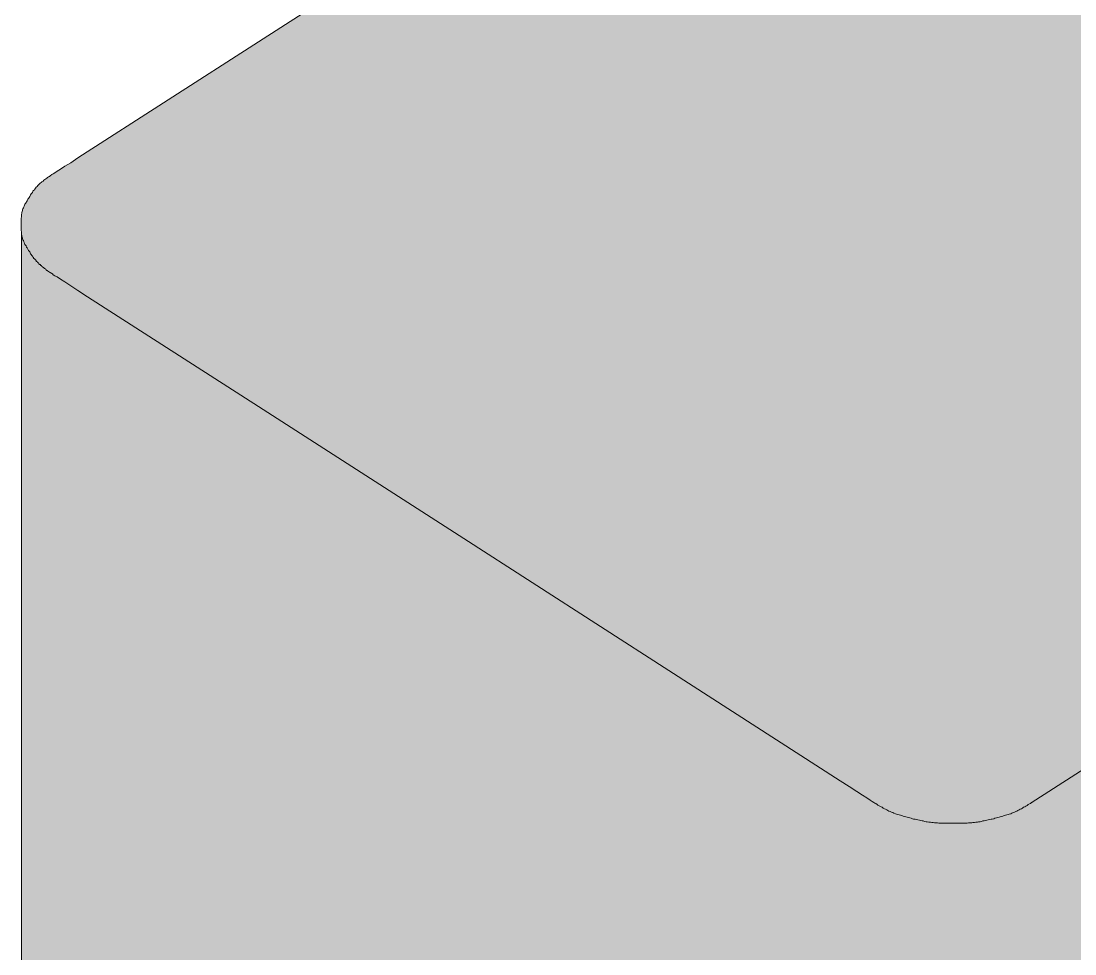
# Model space of a CAD drawing. Units: millimetres at full size, sheet at 1:100. Extents: x -138278 to 134990, y -16593 to 30671.
# Drawn here: x -9266.6 to -8988.8, y 22856.9 to 23103 of the extents above; entities that cross this region are included whole.
import ezdxf

# ---------------------------------------------------------------- set-up
doc = ezdxf.new("R2010")
doc.units = ezdxf.units.MM
doc.header["$LTSCALE"] = 100
doc.layers.add('F-0_枠', color=134, linetype='Continuous', lineweight=18)
doc.layers.add('F-8_補助線', color=15, linetype='Continuous')
doc.layers.add('F-9_可能範囲', color=9, linetype='Continuous')

msp = doc.modelspace()

# ---------------------------------------------------------------- linework, layer by layer
at = {"layer": 'F-0_枠'}
for p, q in [((-9266.5, 23045), (-9266.5, 23047)), ((-9266.5, 23045), (-9266.5, 23047)), ((-9266.2, 23045.5), (-9266.1, 23045.3)), ((-9266.2, 23045.5), (-9266.1, 23045.3)), ((-9263.5, 23040.7), (-9263.4, 23040.7)), ((-9263.5, 23040.7), (-9263.4, 23040.7)), ((-9259.6, 23037.1), (-9259.4, 23036.9)), ((-9259.6, 23037.1), (-9259.4, 23036.9)), ((-9258.9, 23036.7), (-9258.8, 23036.6)), ((-9258.9, 23036.7), (-9258.8, 23036.6)), ((-9258.8, 23036.6), (-9258.6, 23036.5)), ((-9258.8, 23036.6), (-9258.6, 23036.5)), ((-9258.6, 23036.5), (-9258.5, 23036.4)), ((-9258.6, 23036.5), (-9258.5, 23036.4)), ((-9256.2, 23034.9), (-9255.1, 23034.2)), ((-9256.2, 23034.9), (-9255.1, 23034.2)), ((-9255.1, 23034.2), (-9253.5, 23033.2)), ((-9255.1, 23034.2), (-9253.5, 23033.2)), ((-9000.3, 22896.8), (-8946.2, 22931.7)), ((-9000.3, 22896.8), (-8946.2, 22931.7)), ((-9003.8, 22894.8), (-9003.5, 22894.9)), ((-9003.8, 22894.8), (-9003.5, 22894.9)), ((-9003.5, 22894.9), (-9003.2, 22895.1)), ((-9003.5, 22894.9), (-9003.2, 22895.1)), ((-9003.2, 22895.1), (-9002.9, 22895.2)), ((-9003.2, 22895.1), (-9002.9, 22895.2)), ((-9001.4, 22896.1), (-9001.7, 22895.9)), ((-9001.4, 22896.1), (-9001.7, 22895.9)), ((-9001.1, 22896.3), (-9001.4, 22896.1)), ((-9001.1, 22896.3), (-9001.4, 22896.1)), ((-9000.8, 22896.5), (-9001.1, 22896.3)), ((-9000.8, 22896.5), (-9001.1, 22896.3)), ((-9000.4, 22896.7), (-9000.2, 22896.9)), ((-9000.4, 22896.7), (-9000.2, 22896.9))]:
    msp.add_line(p, q, dxfattribs=at)
for points in [[(-9251.6, 23066.9), (-9204, 23097.5), (-9095.8, 23167.1)], [(-9251.6, 23066.9), (-9204, 23097.5), (-9095.8, 23167.1)], [(-9251.6, 23066.9), (-9253.5, 23065.6), (-9255.1, 23064.7), (-9256.2, 23063.9), (-9257.1, 23063.4), (-9257.7, 23063), (-9258.1, 23062.7), (-9258.3, 23062.6), (-9258.5, 23062.5), (-9258.6, 23062.4), (-9258.8, 23062.3), (-9258.9, 23062.2), (-9259.1, 23062), (-9259.4, 23061.9), (-9259.6, 23061.7), (-9259.8, 23061.6), (-9260.1, 23061.4), (-9260.3, 23061.2), (-9260.6, 23061), (-9260.8, 23060.8), (-9261.1, 23060.6), (-9261.3, 23060.4), (-9261.6, 23060.2), (-9261.8, 23060), (-9262, 23059.8)], [(-9251.6, 23066.9), (-9253.5, 23065.6), (-9255.1, 23064.7), (-9256.2, 23063.9), (-9257.1, 23063.4), (-9257.7, 23063), (-9258.1, 23062.7), (-9258.3, 23062.6), (-9258.5, 23062.5), (-9258.6, 23062.4), (-9258.8, 23062.3), (-9258.9, 23062.2), (-9259.1, 23062), (-9259.4, 23061.9), (-9259.6, 23061.7), (-9259.8, 23061.6), (-9260.1, 23061.4), (-9260.3, 23061.2), (-9260.6, 23061), (-9260.8, 23060.8), (-9261.1, 23060.6), (-9261.3, 23060.4), (-9261.6, 23060.2), (-9261.8, 23060), (-9262, 23059.8)], [(-9262, 23059.8), (-9262.2, 23059.6), (-9262.4, 23059.4), (-9262.6, 23059.2), (-9262.8, 23058.9), (-9263, 23058.7), (-9263.1, 23058.5), (-9263.3, 23058.3), (-9263.5, 23058.1), (-9263.6, 23057.8), (-9263.8, 23057.6), (-9263.9, 23057.4), (-9264.1, 23057.2), (-9264.2, 23056.9), (-9264.3, 23056.7), (-9264.5, 23056.5), (-9264.6, 23056.2), (-9264.8, 23056), (-9264.9, 23055.8), (-9265, 23055.6), (-9265.2, 23055.3), (-9265.3, 23055.1), (-9265.4, 23054.9), (-9265.6, 23054.7), (-9265.7, 23054.4), (-9265.8, 23054.2), (-9265.9, 23054), (-9266, 23053.7), (-9266.1, 23053.5), (-9266.2, 23053.2), (-9266.2, 23053), (-9266.3, 23052.8), (-9266.4, 23052.5), (-9266.4, 23052.3), (-9266.5, 23052), (-9266.5, 23051.8), (-9266.5, 23051.6), (-9266.5, 23051.3), (-9266.6, 23051.1), (-9266.6, 23050.8)], [(-9262, 23059.8), (-9262.2, 23059.6), (-9262.4, 23059.4), (-9262.6, 23059.2), (-9262.8, 23058.9), (-9263, 23058.7), (-9263.1, 23058.5), (-9263.3, 23058.3), (-9263.5, 23058.1), (-9263.6, 23057.8), (-9263.8, 23057.6), (-9263.9, 23057.4), (-9264.1, 23057.2), (-9264.2, 23056.9), (-9264.3, 23056.7), (-9264.5, 23056.5), (-9264.6, 23056.2), (-9264.8, 23056), (-9264.9, 23055.8), (-9265, 23055.6), (-9265.2, 23055.3), (-9265.3, 23055.1), (-9265.4, 23054.9), (-9265.6, 23054.7), (-9265.7, 23054.4), (-9265.8, 23054.2), (-9265.9, 23054), (-9266, 23053.7), (-9266.1, 23053.5), (-9266.2, 23053.2), (-9266.2, 23053), (-9266.3, 23052.8), (-9266.4, 23052.5), (-9266.4, 23052.3), (-9266.5, 23052), (-9266.5, 23051.8), (-9266.5, 23051.6), (-9266.5, 23051.3), (-9266.6, 23051.1), (-9266.6, 23050.8)], [(-9266.6, 23050.8), (-9266.6, 23050.6), (-9266.6, 23050.4), (-9266.6, 23050.1), (-9266.6, 23049.9), (-9266.6, 23049.6), (-9266.6, 23049.4), (-9266.6, 23049.1), (-9266.6, 23048.9), (-9266.6, 23048.7), (-9266.6, 23048.4), (-9266.6, 23048.2), (-9266.6, 23047.9), (-9266.6, 23047.7), (-9266.5, 23047.5), (-9266.5, 23047.2), (-9266.5, 23047), (-9266.5, 23046.7), (-9266.4, 23046.5), (-9266.4, 23046.3), (-9266.3, 23046), (-9266.2, 23045.8), (-9266.2, 23045.5)], [(-9266.6, 23050.8), (-9266.6, 23050.6), (-9266.6, 23050.4), (-9266.6, 23050.1), (-9266.6, 23049.9), (-9266.6, 23049.6), (-9266.6, 23049.4), (-9266.6, 23049.1), (-9266.6, 23048.9), (-9266.6, 23048.7), (-9266.6, 23048.4), (-9266.6, 23048.2), (-9266.6, 23047.9), (-9266.6, 23047.7), (-9266.5, 23047.5), (-9266.5, 23047.2), (-9266.5, 23047), (-9266.5, 23046.7), (-9266.4, 23046.5), (-9266.4, 23046.3), (-9266.3, 23046), (-9266.2, 23045.8), (-9266.2, 23045.5)], [(-9261.2, 22300.3), (-9262.4, 22309.3), (-9263.4, 22318.3), (-9264.3, 22327.4), (-9264.9, 22336.4), (-9265.5, 22345.2), (-9265.9, 22353.8), (-9266.2, 22362.1), (-9266.3, 22369.9), (-9266.5, 22377.2), (-9266.5, 22383.8), (-9266.5, 22389.7), (-9266.5, 22394.8), (-9266.5, 23019.3), (-9266.5, 23026.4), (-9266.5, 23032.2), (-9266.5, 23036.7), (-9266.5, 23040), (-9266.5, 23042.4), (-9266.5, 23044), (-9266.5, 23045)], [(-9261.2, 22300.3), (-9262.4, 22309.3), (-9263.4, 22318.3), (-9264.3, 22327.4), (-9264.9, 22336.4), (-9265.5, 22345.2), (-9265.9, 22353.8), (-9266.2, 22362.1), (-9266.3, 22369.9), (-9266.5, 22377.2), (-9266.5, 22383.8), (-9266.5, 22389.7), (-9266.5, 22394.8), (-9266.5, 23019.3), (-9266.5, 23026.4), (-9266.5, 23032.2), (-9266.5, 23036.7), (-9266.5, 23040), (-9266.5, 23042.4), (-9266.5, 23044), (-9266.5, 23045)], [(-9266.1, 23045.3), (-9266, 23045.1), (-9265.9, 23044.8), (-9265.8, 23044.6), (-9265.7, 23044.4), (-9265.6, 23044.1), (-9265.4, 23043.9), (-9265.3, 23043.7), (-9265.2, 23043.4), (-9265, 23043.2), (-9264.9, 23043), (-9264.8, 23042.8), (-9264.6, 23042.5), (-9264.5, 23042.3), (-9264.3, 23042.1), (-9264.2, 23041.9), (-9264.1, 23041.6), (-9263.9, 23041.4), (-9263.8, 23041.2), (-9263.6, 23041), (-9263.5, 23040.7)], [(-9266.1, 23045.3), (-9266, 23045.1), (-9265.9, 23044.8), (-9265.8, 23044.6), (-9265.7, 23044.4), (-9265.6, 23044.1), (-9265.4, 23043.9), (-9265.3, 23043.7), (-9265.2, 23043.4), (-9265, 23043.2), (-9264.9, 23043), (-9264.8, 23042.8), (-9264.6, 23042.5), (-9264.5, 23042.3), (-9264.3, 23042.1), (-9264.2, 23041.9), (-9264.1, 23041.6), (-9263.9, 23041.4), (-9263.8, 23041.2), (-9263.6, 23041), (-9263.5, 23040.7)], [(-9263.4, 23040.7), (-9263.3, 23040.6), (-9263.3, 23040.5), (-9263.2, 23040.4), (-9263.1, 23040.3), (-9263.1, 23040.3), (-9263, 23040.2), (-9262.9, 23040.1), (-9262.8, 23040), (-9262.8, 23039.9), (-9262.7, 23039.9), (-9262.6, 23039.8), (-9262.6, 23039.7), (-9262.5, 23039.6), (-9262.4, 23039.5), (-9262.3, 23039.5), (-9262.3, 23039.4), (-9262.2, 23039.3), (-9262.1, 23039.2), (-9262, 23039.2), (-9262, 23039.1), (-9261.9, 23039), (-9261.8, 23038.9), (-9261.7, 23038.8), (-9261.6, 23038.8), (-9261.5, 23038.7), (-9261.5, 23038.6), (-9261.4, 23038.5), (-9261.3, 23038.5), (-9261.2, 23038.4), (-9261.1, 23038.3), (-9261, 23038.3), (-9260.9, 23038.2), (-9260.9, 23038.1), (-9260.8, 23038), (-9260.7, 23038), (-9260.6, 23037.9), (-9260.5, 23037.8), (-9260.4, 23037.7), (-9260.3, 23037.7)], [(-9263.4, 23040.7), (-9263.3, 23040.6), (-9263.3, 23040.5), (-9263.2, 23040.4), (-9263.1, 23040.3), (-9263.1, 23040.3), (-9263, 23040.2), (-9262.9, 23040.1), (-9262.8, 23040), (-9262.8, 23039.9), (-9262.7, 23039.9), (-9262.6, 23039.8), (-9262.6, 23039.7), (-9262.5, 23039.6), (-9262.4, 23039.5), (-9262.3, 23039.5), (-9262.3, 23039.4), (-9262.2, 23039.3), (-9262.1, 23039.2), (-9262, 23039.2), (-9262, 23039.1), (-9261.9, 23039), (-9261.8, 23038.9), (-9261.7, 23038.8), (-9261.6, 23038.8), (-9261.5, 23038.7), (-9261.5, 23038.6), (-9261.4, 23038.5), (-9261.3, 23038.5), (-9261.2, 23038.4), (-9261.1, 23038.3), (-9261, 23038.3), (-9260.9, 23038.2), (-9260.9, 23038.1), (-9260.8, 23038), (-9260.7, 23038), (-9260.6, 23037.9), (-9260.5, 23037.8), (-9260.4, 23037.7), (-9260.3, 23037.7)], [(-9260.3, 23037.7), (-9260.2, 23037.6), (-9260.1, 23037.5), (-9260.1, 23037.4), (-9260, 23037.4), (-9259.9, 23037.3), (-9259.8, 23037.2), (-9259.7, 23037.2), (-9259.6, 23037.1)], [(-9260.3, 23037.7), (-9260.2, 23037.6), (-9260.1, 23037.5), (-9260.1, 23037.4), (-9260, 23037.4), (-9259.9, 23037.3), (-9259.8, 23037.2), (-9259.7, 23037.2), (-9259.6, 23037.1)], [(-9259.4, 23036.9), (-9259.1, 23036.8), (-9258.9, 23036.7)], [(-9259.4, 23036.9), (-9259.1, 23036.8), (-9258.9, 23036.7)], [(-9258.5, 23036.4), (-9258.3, 23036.3), (-9258.1, 23036.1), (-9257.7, 23035.8), (-9257.1, 23035.5), (-9256.2, 23034.9)], [(-9258.5, 23036.4), (-9258.3, 23036.3), (-9258.1, 23036.1), (-9257.7, 23035.8), (-9257.1, 23035.5), (-9256.2, 23034.9)], [(-9253.5, 23033.2), (-9251.6, 23031.9), (-9249.1, 23030.3)], [(-9253.5, 23033.2), (-9251.6, 23031.9), (-9249.1, 23030.3)], [(-9251.6, 23031.9), (-9249.1, 23030.3), (-9204, 23001.3), (-9149.9, 22966.5), (-9095.8, 22931.7), (-9050.7, 22902.6), (-9048.3, 22901.1), (-9046.3, 22899.8), (-9044.8, 22898.8), (-9043.6, 22898.1), (-9042.8, 22897.5), (-9042.2, 22897.1), (-9041.8, 22896.9), (-9041.5, 22896.7), (-9041.3, 22896.6), (-9041.2, 22896.5), (-9041, 22896.4), (-9040.9, 22896.3), (-9040.7, 22896.2), (-9040.4, 22896), (-9040.2, 22895.9), (-9039.9, 22895.7), (-9039.6, 22895.6), (-9039.3, 22895.4), (-9039, 22895.2), (-9038.7, 22895.1), (-9038.4, 22894.9), (-9038.1, 22894.8), (-9037.8, 22894.6), (-9037.5, 22894.5), (-9037.1, 22894.3), (-9036.8, 22894.2), (-9036.5, 22894.1), (-9036.1, 22893.9), (-9035.8, 22893.8), (-9035.5, 22893.7), (-9035.1, 22893.6), (-9034.8, 22893.5), (-9034.4, 22893.4), (-9034.1, 22893.3)], [(-9251.6, 23031.9), (-9249.1, 23030.3), (-9204, 23001.3), (-9149.9, 22966.5), (-9095.8, 22931.7), (-9050.7, 22902.6), (-9048.3, 22901.1), (-9046.3, 22899.8), (-9044.8, 22898.8), (-9043.6, 22898.1), (-9042.8, 22897.5), (-9042.2, 22897.1), (-9041.8, 22896.9), (-9041.5, 22896.7), (-9041.3, 22896.6), (-9041.2, 22896.5), (-9041, 22896.4), (-9040.9, 22896.3), (-9040.7, 22896.2), (-9040.4, 22896), (-9040.2, 22895.9), (-9039.9, 22895.7), (-9039.6, 22895.6), (-9039.3, 22895.4), (-9039, 22895.2), (-9038.7, 22895.1), (-9038.4, 22894.9), (-9038.1, 22894.8), (-9037.8, 22894.6), (-9037.5, 22894.5), (-9037.1, 22894.3), (-9036.8, 22894.2), (-9036.5, 22894.1), (-9036.1, 22893.9), (-9035.8, 22893.8), (-9035.5, 22893.7), (-9035.1, 22893.6), (-9034.8, 22893.5), (-9034.4, 22893.4), (-9034.1, 22893.3)], [(-9005.7, 22893.9), (-9005.4, 22894.1), (-9005.1, 22894.2), (-9004.7, 22894.3), (-9004.4, 22894.5), (-9004.1, 22894.6), (-9003.8, 22894.8)], [(-9005.7, 22893.9), (-9005.4, 22894.1), (-9005.1, 22894.2), (-9004.7, 22894.3), (-9004.4, 22894.5), (-9004.1, 22894.6), (-9003.8, 22894.8)], [(-9001.7, 22895.9), (-9002, 22895.7), (-9002.3, 22895.6), (-9002.6, 22895.4), (-9002.9, 22895.2), (-9003.2, 22895.1)], [(-9001.7, 22895.9), (-9002, 22895.7), (-9002.3, 22895.6), (-9002.6, 22895.4), (-9002.9, 22895.2), (-9003.2, 22895.1)], [(-9000.3, 22896.8), (-9000.5, 22896.6), (-9000.8, 22896.5)], [(-9000.3, 22896.8), (-9000.5, 22896.6), (-9000.8, 22896.5)], [(-9034.1, 22893.3), (-9033.7, 22893.2), (-9033.4, 22893.1), (-9033, 22893), (-9032.7, 22892.9), (-9032.3, 22892.8), (-9032, 22892.7), (-9031.6, 22892.6), (-9031.3, 22892.5), (-9030.9, 22892.5), (-9030.5, 22892.4), (-9030.2, 22892.3), (-9029.8, 22892.2), (-9029.5, 22892.1), (-9029.1, 22892), (-9028.8, 22892), (-9028.4, 22891.9), (-9028, 22891.8), (-9027.7, 22891.8), (-9027.3, 22891.7), (-9026.9, 22891.7), (-9026.5, 22891.6), (-9026.2, 22891.6), (-9025.8, 22891.5), (-9025.4, 22891.5), (-9025, 22891.5), (-9024.7, 22891.4), (-9024.3, 22891.4), (-9023.9, 22891.4), (-9023.5, 22891.4), (-9023.2, 22891.4), (-9022.8, 22891.4), (-9022.4, 22891.4), (-9022, 22891.4), (-9021.7, 22891.4), (-9021.3, 22891.4), (-9020.9, 22891.4), (-9020.5, 22891.4), (-9020.2, 22891.4), (-9019.8, 22891.4)], [(-9034.1, 22893.3), (-9033.7, 22893.2), (-9033.4, 22893.1), (-9033, 22893), (-9032.7, 22892.9), (-9032.3, 22892.8), (-9032, 22892.7), (-9031.6, 22892.6), (-9031.3, 22892.5), (-9030.9, 22892.5), (-9030.5, 22892.4), (-9030.2, 22892.3), (-9029.8, 22892.2), (-9029.5, 22892.1), (-9029.1, 22892), (-9028.8, 22892), (-9028.4, 22891.9), (-9028, 22891.8), (-9027.7, 22891.8), (-9027.3, 22891.7), (-9026.9, 22891.7), (-9026.5, 22891.6), (-9026.2, 22891.6), (-9025.8, 22891.5), (-9025.4, 22891.5), (-9025, 22891.5), (-9024.7, 22891.4), (-9024.3, 22891.4), (-9023.9, 22891.4), (-9023.5, 22891.4), (-9023.2, 22891.4), (-9022.8, 22891.4), (-9022.4, 22891.4), (-9022, 22891.4), (-9021.7, 22891.4), (-9021.3, 22891.4), (-9020.9, 22891.4), (-9020.5, 22891.4), (-9020.2, 22891.4), (-9019.8, 22891.4)], [(-9019.8, 22891.4), (-9019.4, 22891.4), (-9019, 22891.4), (-9018.7, 22891.4), (-9018.3, 22891.4), (-9017.9, 22891.4), (-9017.5, 22891.4), (-9017.2, 22891.4), (-9016.8, 22891.5), (-9016.4, 22891.5), (-9016, 22891.5), (-9015.7, 22891.6), (-9015.3, 22891.6), (-9014.9, 22891.7), (-9014.5, 22891.7), (-9014.2, 22891.8), (-9013.8, 22891.8), (-9013.4, 22891.9), (-9013.1, 22892), (-9012.7, 22892), (-9012.4, 22892.1), (-9012, 22892.2), (-9011.7, 22892.3), (-9011.3, 22892.4), (-9010.9, 22892.5), (-9010.6, 22892.5), (-9010.2, 22892.6), (-9009.9, 22892.7), (-9009.5, 22892.8), (-9009.2, 22892.9), (-9008.8, 22893), (-9008.5, 22893.1), (-9008.1, 22893.2), (-9007.8, 22893.3), (-9007.4, 22893.4), (-9007.1, 22893.5), (-9006.7, 22893.6), (-9006.4, 22893.7), (-9006.1, 22893.8), (-9005.7, 22893.9)], [(-9019.8, 22891.4), (-9019.4, 22891.4), (-9019, 22891.4), (-9018.7, 22891.4), (-9018.3, 22891.4), (-9017.9, 22891.4), (-9017.5, 22891.4), (-9017.2, 22891.4), (-9016.8, 22891.5), (-9016.4, 22891.5), (-9016, 22891.5), (-9015.7, 22891.6), (-9015.3, 22891.6), (-9014.9, 22891.7), (-9014.5, 22891.7), (-9014.2, 22891.8), (-9013.8, 22891.8), (-9013.4, 22891.9), (-9013.1, 22892), (-9012.7, 22892), (-9012.4, 22892.1), (-9012, 22892.2), (-9011.7, 22892.3), (-9011.3, 22892.4), (-9010.9, 22892.5), (-9010.6, 22892.5), (-9010.2, 22892.6), (-9009.9, 22892.7), (-9009.5, 22892.8), (-9009.2, 22892.9), (-9008.8, 22893), (-9008.5, 22893.1), (-9008.1, 22893.2), (-9007.8, 22893.3), (-9007.4, 22893.4), (-9007.1, 22893.5), (-9006.7, 22893.6), (-9006.4, 22893.7), (-9006.1, 22893.8), (-9005.7, 22893.9)]]:
    msp.add_lwpolyline(points, dxfattribs=at)
at = {"layer": 'F-8_補助線'}
for points in [[(-9266.4, 23046.5), (-9266.5, 23047), (-9266.5, 23045.5)], [(-9266.4, 23046.5), (-9266.5, 23045.5), (-9266.5, 22377.2)], [(-9266.3, 23046), (-9266.4, 23046.5), (-9266.5, 22377.2)], [(-9266.5, 22377.2), (-9266.2, 23045.7), (-9266.3, 23046)], [(-9266.5, 22377.2), (-9265.9, 23044.8), (-9266.2, 23045.7)], [(-9266.5, 22377.2), (-9265.8, 23044.6), (-9265.9, 23044.8)], [(-9266.5, 22377.2), (-9265.7, 23044.4), (-9265.8, 23044.6)], [(-9266.5, 22377.2), (-9265.6, 23044.1), (-9265.7, 23044.4)], [(-9266.5, 22377.2), (-9265.5, 23043.9), (-9265.6, 23044.1)], [(-9266.5, 22377.2), (-9265.3, 23043.7), (-9265.5, 23043.9)], [(-9266.5, 22377.2), (-9265.2, 23043.4), (-9265.3, 23043.7)], [(-9266.5, 22377.2), (-9265.1, 23043.2), (-9265.2, 23043.4)], [(-9266.5, 22377.2), (-9264.9, 23043), (-9265.1, 23043.2)], [(-9266.5, 22377.2), (-9264.8, 23042.8), (-9264.9, 23043)], [(-9266.5, 22377.2), (-9264.6, 23042.5), (-9264.8, 23042.8)], [(-9266.5, 22377.2), (-9264.5, 23042.3), (-9264.6, 23042.5)], [(-9266.5, 22377.2), (-9264.4, 23042.1), (-9264.5, 23042.3)], [(-9266.5, 22377.2), (-9264.2, 23041.9), (-9264.4, 23042.1)], [(-9266.5, 22377.2), (-9264.1, 23041.6), (-9264.2, 23041.9)], [(-9266.5, 22377.2), (-9263.9, 23041.4), (-9264.1, 23041.6)], [(-9266.5, 22377.2), (-9263.8, 23041.2), (-9263.9, 23041.4)], [(-9266.5, 22377.2), (-8775.3, 22309.9), (-9263.8, 23041.2)], [(-8775.3, 22309.9), (-9263.6, 23041), (-9263.8, 23041.2)], [(-8775.3, 22309.9), (-9263.5, 23040.7), (-9263.6, 23041)], [(-8775.3, 22309.9), (-9263.4, 23040.7), (-9263.5, 23040.7)], [(-8775.3, 22309.9), (-9263.3, 23040.6), (-9263.4, 23040.7)], [(-8775.3, 22309.9), (-9263.2, 23040.4), (-9263.3, 23040.6)], [(-8775.3, 22309.9), (-9263.1, 23040.3), (-9263.2, 23040.4)], [(-8775.3, 22309.9), (-9263, 23040.2), (-9263.1, 23040.3)], [(-8775.3, 22309.9), (-9262.9, 23040.1), (-9263, 23040.2)], [(-8775.3, 22309.9), (-9262.8, 23039.9), (-9262.9, 23040.1)], [(-8775.3, 22309.9), (-9262.7, 23039.9), (-9262.8, 23039.9)], [(-8775.3, 22309.9), (-9262.6, 23039.7), (-9262.7, 23039.9)], [(-8775.3, 22309.9), (-9262.4, 23039.5), (-9262.6, 23039.7)], [(-8775.3, 22309.9), (-9262.3, 23039.4), (-9262.4, 23039.5)], [(-8775.3, 22309.9), (-9262.1, 23039.2), (-9262.3, 23039.4)], [(-8775.3, 22309.9), (-9261.9, 23039), (-9262.1, 23039.2)], [(-8775.3, 22309.9), (-9262.1, 23039.2), (-9262.1, 23039.2)], [(-8775.3, 22309.9), (-9261.8, 23038.9), (-9261.9, 23039)], [(-8775.3, 22309.9), (-9261.6, 23038.8), (-9261.8, 23038.9)], [(-8775.3, 22309.9), (-9261.6, 23038.7), (-9261.6, 23038.8)], [(-8775.3, 22309.9), (-9261.5, 23038.6), (-9261.6, 23038.7)], [(-8775.3, 22309.9), (-9261.2, 23038.4), (-9261.5, 23038.6)], [(-8775.3, 22309.9), (-9261.1, 23038.3), (-9261.2, 23038.4)], [(-8775.3, 22309.9), (-9260.6, 23037.9), (-9261.1, 23038.3)], [(-8775.3, 22309.9), (-9260.3, 23037.7), (-9260.6, 23037.9)], [(-8775.3, 22309.9), (-9260, 23037.4), (-9260.3, 23037.7)], [(-8775.3, 22309.9), (-9259.7, 23037.2), (-9260, 23037.4)], [(-8775.3, 22309.9), (-9259.4, 23036.9), (-9259.7, 23037.2)], [(-8775.3, 22309.9), (-9258.5, 23036.4), (-9259.4, 23036.9)], [(-9251.6, 23031.9), (-9257.1, 23035.5), (-9258.5, 23036.4)], [(-8775.3, 22309.9), (-9251.6, 23031.9), (-9258.5, 23036.4)], [(-8783.5, 23036.4), (-8946.2, 22931.7), (-9000.2, 22896.9)], [(-8775.3, 22309.9), (-8783.5, 23036.4), (-9000.2, 22896.9)], [(-9251.6, 23031.9), (-9256.2, 23034.9), (-9257.1, 23035.5)], [(-9251.6, 23031.9), (-9255.1, 23034.2), (-9256.2, 23034.9)], [(-8775.3, 22309.9), (-9204, 23001.3), (-9251.6, 23031.9)], [(-8775.3, 22309.9), (-9050.7, 22902.6), (-9204, 23001.3)], [(-8775.3, 22309.9), (-9048.3, 22901.1), (-9050.7, 22902.6)], [(-8775.3, 22309.9), (-9043.6, 22898.1), (-9048.3, 22901.1)], [(-8775.3, 22309.9), (-9042.8, 22897.5), (-9043.6, 22898.1)], [(-8775.3, 22309.9), (-9042.2, 22897.1), (-9042.8, 22897.5)], [(-8775.3, 22309.9), (-9041.4, 22896.6), (-9042.2, 22897.1)], [(-8775.3, 22309.9), (-9040.2, 22895.9), (-9041.4, 22896.6)], [(-8775.3, 22309.9), (-9037.8, 22894.6), (-9040.2, 22895.9)], [(-8775.3, 22309.9), (-9035.5, 22893.7), (-9037.8, 22894.6)], [(-8775.3, 22309.9), (-9004.1, 22894.6), (-9004.4, 22894.5)], [(-8775.3, 22309.9), (-9003.8, 22894.8), (-9004.1, 22894.6)], [(-8775.3, 22309.9), (-9003.5, 22894.9), (-9003.8, 22894.8)], [(-8775.3, 22309.9), (-9003.2, 22895.1), (-9003.5, 22894.9)], [(-8775.3, 22309.9), (-9002.9, 22895.2), (-9003.2, 22895.1)], [(-8775.3, 22309.9), (-9002.6, 22895.4), (-9002.9, 22895.2)], [(-8775.3, 22309.9), (-9002.3, 22895.6), (-9002.6, 22895.4)], [(-8775.3, 22309.9), (-9002, 22895.7), (-9002.3, 22895.6)], [(-8775.3, 22309.9), (-9001.7, 22895.9), (-9002, 22895.7)], [(-8775.3, 22309.9), (-9001.4, 22896.1), (-9001.7, 22895.9)], [(-8775.3, 22309.9), (-9001.1, 22896.3), (-9001.4, 22896.1)], [(-8775.3, 22309.9), (-9000.8, 22896.5), (-9001.1, 22896.3)], [(-8775.3, 22309.9), (-9000.2, 22896.9), (-9000.8, 22896.5)], [(-8775.3, 22309.9), (-9034.1, 22893.3), (-9035.5, 22893.7)], [(-8775.3, 22309.9), (-9031.6, 22892.6), (-9034.1, 22893.3)], [(-8775.3, 22309.9), (-9030.2, 22892.3), (-9031.6, 22892.6)], [(-8775.3, 22309.9), (-9028.4, 22891.9), (-9030.2, 22892.3)], [(-8775.3, 22309.9), (-9026.6, 22891.6), (-9028.4, 22891.9)], [(-8775.3, 22309.9), (-9013.8, 22891.8), (-9014.9, 22891.7)], [(-8775.3, 22309.9), (-9013.5, 22891.9), (-9013.8, 22891.8)], [(-8775.3, 22309.9), (-9013.1, 22892), (-9013.5, 22891.9)], [(-8775.3, 22309.9), (-9012.7, 22892), (-9013.1, 22892)], [(-8775.3, 22309.9), (-9010.6, 22892.5), (-9012.7, 22892)], [(-8775.3, 22309.9), (-9009.9, 22892.7), (-9010.6, 22892.5)], [(-8775.3, 22309.9), (-9009.6, 22892.8), (-9009.9, 22892.7)], [(-8775.3, 22309.9), (-9008.5, 22893.1), (-9009.6, 22892.8)], [(-8775.3, 22309.9), (-9008.1, 22893.2), (-9008.5, 22893.1)], [(-8775.3, 22309.9), (-9007.8, 22893.3), (-9008.1, 22893.2)], [(-8775.3, 22309.9), (-9007.5, 22893.4), (-9007.8, 22893.3)], [(-8775.3, 22309.9), (-9007.1, 22893.5), (-9007.5, 22893.4)], [(-8775.3, 22309.9), (-9006.8, 22893.6), (-9007.1, 22893.5)], [(-8775.3, 22309.9), (-9006.4, 22893.7), (-9006.8, 22893.6)], [(-8775.3, 22309.9), (-9006.1, 22893.8), (-9006.4, 22893.7)], [(-8775.3, 22309.9), (-9005.7, 22894), (-9006.1, 22893.8)], [(-8775.3, 22309.9), (-9005.4, 22894.1), (-9005.7, 22894)], [(-8775.3, 22309.9), (-9005.1, 22894.2), (-9005.4, 22894.1)], [(-8775.3, 22309.9), (-9004.8, 22894.3), (-9005.1, 22894.2)], [(-8775.3, 22309.9), (-9004.4, 22894.5), (-9004.8, 22894.3)], [(-8775.3, 22309.9), (-9025.1, 22891.5), (-9026.6, 22891.6)], [(-8775.3, 22309.9), (-9023.2, 22891.4), (-9025.1, 22891.5)], [(-8775.3, 22309.9), (-9021.7, 22891.4), (-9023.2, 22891.4)], [(-8775.3, 22309.9), (-9020.2, 22891.4), (-9021.7, 22891.4)], [(-8775.3, 22309.9), (-9019.1, 22891.4), (-9020.2, 22891.4)], [(-8775.3, 22309.9), (-9018.3, 22891.4), (-9019.1, 22891.4)], [(-8775.3, 22309.9), (-9017.2, 22891.4), (-9018.3, 22891.4)], [(-8775.3, 22309.9), (-9015.7, 22891.6), (-9017.2, 22891.4)], [(-8775.3, 22309.9), (-9014.9, 22891.7), (-9015.7, 22891.6)]]:
    msp.add_solid(points, dxfattribs=at)
at = {"layer": 'F-9_可能範囲'}
for points in [[(-9258.3, 23062.6), (-9016.8, 23207.2), (-9017.5, 23207.3)], [(-9258.3, 23062.6), (-9017.5, 23207.3), (-9018.3, 23207.3)], [(-9258.3, 23062.6), (-9018.3, 23207.3), (-9018.7, 23207.3)], [(-9258.3, 23062.6), (-9018.7, 23207.3), (-9019.4, 23207.3)], [(-9258.3, 23062.6), (-9019.4, 23207.3), (-9020.2, 23207.3)], [(-9258.3, 23062.6), (-9020.2, 23207.3), (-9020.9, 23207.3)], [(-9258.3, 23062.6), (-9020.9, 23207.3), (-9021.3, 23207.3)], [(-9258.3, 23062.6), (-9021.3, 23207.3), (-9022.1, 23207.3)], [(-9258.3, 23062.6), (-9022.1, 23207.3), (-9022.8, 23207.3)], [(-9258.3, 23062.6), (-9022.8, 23207.3), (-9023.2, 23207.3)], [(-9258.3, 23062.6), (-9023.2, 23207.3), (-9023.9, 23207.3)], [(-9258.3, 23062.6), (-9023.9, 23207.3), (-9024.7, 23207.2)], [(-9258.3, 23062.6), (-9015.7, 23207.1), (-9016.4, 23207.2)], [(-9258.3, 23062.6), (-9016.4, 23207.2), (-9016.8, 23207.2)], [(-9258.3, 23062.6), (-9024.7, 23207.2), (-9025.4, 23207.2)], [(-9258.3, 23062.6), (-9025.4, 23207.2), (-9026.2, 23207.1)], [(-9258.3, 23062.6), (-9014.6, 23207), (-9015.3, 23207.1)], [(-9258.3, 23062.6), (-9015.3, 23207.1), (-9015.7, 23207.1)], [(-9258.3, 23062.6), (-9026.2, 23207.1), (-9027.3, 23207)], [(-9258.3, 23062.6), (-9013.8, 23206.9), (-9014.6, 23207)], [(-9258.3, 23062.6), (-9027.3, 23207), (-9028, 23206.9)], [(-9258.3, 23062.6), (-9013.1, 23206.7), (-9013.8, 23206.9)], [(-9258.3, 23062.6), (-9028, 23206.9), (-9028.8, 23206.7)], [(-9258.3, 23062.6), (-9012.4, 23206.6), (-9013.1, 23206.7)], [(-9258.3, 23062.6), (-9028.8, 23206.7), (-9029.5, 23206.6)], [(-9258.3, 23062.6), (-9011.7, 23206.4), (-9012.4, 23206.6)], [(-9258.3, 23062.6), (-9029.5, 23206.6), (-9030.2, 23206.4)], [(-9258.3, 23062.6), (-9011.3, 23206.3), (-9011.7, 23206.4)], [(-9258.3, 23062.6), (-9030.2, 23206.4), (-9030.9, 23206.2)], [(-9258.3, 23062.6), (-9010.6, 23206.1), (-9011.3, 23206.3)], [(-9258.3, 23062.6), (-9030.9, 23206.2), (-9031.6, 23206)], [(-9258.3, 23062.6), (-9009.9, 23206), (-9010.6, 23206.1)], [(-9258.3, 23062.6), (-9009.6, 23205.9), (-9009.9, 23206)], [(-9258.3, 23062.6), (-9031.6, 23206), (-9032.3, 23205.9)], [(-9258.3, 23062.6), (-9009.2, 23205.8), (-9009.6, 23205.9)], [(-9258.3, 23062.6), (-9032.3, 23205.9), (-9033.4, 23205.6)], [(-9258.3, 23062.6), (-9008.8, 23205.7), (-9009.2, 23205.8)], [(-9258.3, 23062.6), (-9008.5, 23205.6), (-9008.8, 23205.7)], [(-9258.3, 23062.6), (-9008.1, 23205.5), (-9008.5, 23205.6)], [(-9258.3, 23062.6), (-9033.4, 23205.6), (-9033.7, 23205.5)], [(-9258.3, 23062.6), (-9007.8, 23205.4), (-9008.1, 23205.5)], [(-9258.3, 23062.6), (-9033.7, 23205.5), (-9034.8, 23205.2)], [(-9258.3, 23062.6), (-9007.1, 23205.2), (-9007.8, 23205.4)], [(-9258.3, 23062.6), (-9006.8, 23205.1), (-9007.1, 23205.2)], [(-9258.3, 23062.6), (-9034.8, 23205.2), (-9035.1, 23205.1)], [(-9258.3, 23062.6), (-9006.4, 23205), (-9006.8, 23205.1)], [(-9258.3, 23062.6), (-9035.1, 23205.1), (-9035.8, 23204.9)], [(-9258.3, 23062.6), (-9006.1, 23204.9), (-9006.4, 23205)], [(-9258.3, 23062.6), (-9005.7, 23204.7), (-9006.1, 23204.9)], [(-9258.3, 23062.6), (-9035.8, 23204.9), (-9036.8, 23204.5)], [(-9258.3, 23062.6), (-9005.4, 23204.6), (-9005.7, 23204.7)], [(-9258.3, 23062.6), (-9005.1, 23204.5), (-9005.4, 23204.6)], [(-9258.3, 23062.6), (-9004.8, 23204.3), (-9005.1, 23204.5)], [(-9258.3, 23062.6), (-9036.8, 23204.5), (-9037.5, 23204.2)], [(-9258.3, 23062.6), (-9004.1, 23204.1), (-9004.8, 23204.3)], [(-9258.3, 23062.6), (-9037.5, 23204.2), (-9038.1, 23203.9)], [(-9258.3, 23062.6), (-9003.5, 23203.8), (-9004.1, 23204.1)], [(-9258.3, 23062.6), (-9038.1, 23203.9), (-9039.1, 23203.4)], [(-9258.3, 23062.6), (-9003.2, 23203.6), (-9003.5, 23203.8)], [(-9258.3, 23062.6), (-9002.9, 23203.4), (-9003.2, 23203.6)], [(-9258.3, 23062.6), (-9002.6, 23203.3), (-9002.9, 23203.4)], [(-9258.3, 23062.6), (-9039.1, 23203.4), (-9039.7, 23203.1)], [(-9258.3, 23062.6), (-9002.3, 23203.1), (-9002.6, 23203.3)], [(-9258.3, 23062.6), (-9002, 23203), (-9002.3, 23203.1)], [(-9258.3, 23062.6), (-9039.7, 23203.1), (-9040.7, 23202.5)], [(-9258.3, 23062.6), (-9001.8, 23202.8), (-9002, 23203)], [(-9258.3, 23062.6), (-9001.5, 23202.6), (-9001.8, 23202.8)], [(-9258.3, 23062.6), (-9001.3, 23202.5), (-9001.5, 23202.6)], [(-9258.3, 23062.6), (-9001.1, 23202.4), (-9001.3, 23202.5)], [(-9258.3, 23062.6), (-9040.7, 23202.5), (-9041.4, 23202.1)], [(-9258.3, 23062.6), (-9000.7, 23202.2), (-9001.1, 23202.4)], [(-9258.3, 23062.6), (-9000.4, 23202), (-9000.7, 23202.2)], [(-9258.3, 23062.6), (-9041.4, 23202.1), (-9041.8, 23201.8)], [(-9258.3, 23062.6), (-9000.2, 23201.8), (-9000.4, 23202)], [(-9258.3, 23062.6), (-8999.8, 23201.6), (-9000.2, 23201.8)], [(-9258.3, 23062.6), (-9041.8, 23201.8), (-9042.8, 23201.2)], [(-9258.3, 23062.6), (-8998.4, 23200.6), (-8999.8, 23201.6)], [(-9258.3, 23062.6), (-9042.8, 23201.2), (-9043.6, 23200.6)], [(-9258.3, 23062.6), (-8997.2, 23199.9), (-8998.4, 23200.6)], [(-9258.3, 23062.6), (-9043.6, 23200.6), (-9044.8, 23199.9)], [(-9258.3, 23062.6), (-8995.7, 23198.9), (-8997.2, 23199.9)], [(-9258.3, 23062.6), (-9044.8, 23199.9), (-9046.3, 23198.9)], [(-9258.3, 23062.6), (-8993.7, 23197.6), (-8995.7, 23198.9)], [(-9258.3, 23062.6), (-9046.3, 23198.9), (-9048.3, 23197.6)], [(-9258.3, 23062.6), (-8788.4, 23065.6), (-8993.7, 23197.6)], [(-9258.3, 23062.6), (-9048.3, 23197.6), (-9050.7, 23196.1)], [(-9258.3, 23062.6), (-9050.7, 23196.1), (-9204, 23097.5)], [(-9258.3, 23062.6), (-9204, 23097.5), (-9251.6, 23066.9)], [(-9258.3, 23062.6), (-9251.6, 23066.9), (-9253.5, 23065.6)], [(-9258.3, 23062.6), (-8786.9, 23064.7), (-8788.4, 23065.6)], [(-9258.3, 23062.6), (-9253.5, 23065.6), (-9255.1, 23064.7)], [(-9258.3, 23062.6), (-8785.7, 23063.9), (-8786.9, 23064.7)], [(-9258.3, 23062.6), (-9255.1, 23064.7), (-9256.2, 23063.9)], [(-9258.3, 23062.6), (-9266.5, 23051.6), (-9266.6, 23051.1)], [(-9258.3, 23062.6), (-9266.6, 23051.1), (-9266.6, 23050.6)], [(-9258.3, 23062.6), (-9266.6, 23050.6), (-9266.6, 23050.4)], [(-9258.3, 23062.6), (-9266.6, 23050.4), (-9266.6, 23049.9)], [(-9258.3, 23062.6), (-9266.6, 23049.9), (-9266.6, 23049.6)], [(-9258.3, 23062.6), (-9266.6, 23049.6), (-9266.6, 23049.1)], [(-9258.3, 23062.6), (-9266.6, 23049.1), (-9266.6, 23048.4)], [(-9258.3, 23062.6), (-9266.6, 23048.4), (-9266.6, 23047.9)], [(-9258.3, 23062.6), (-9266.6, 23047.9), (-9266.6, 23047.7)], [(-9258.3, 23062.6), (-9266.6, 23047.7), (-9266.5, 23047.2)], [(-9258.3, 23062.6), (-9266.4, 23052.5), (-9266.5, 23052)], [(-9258.3, 23062.6), (-9266.5, 23052), (-9266.5, 23051.6)], [(-9258.3, 23062.6), (-9266.5, 23047.2), (-9266.5, 23046.7)], [(-9258.3, 23062.6), (-9266.5, 23046.7), (-9266.4, 23046.5)], [(-9258.3, 23062.6), (-9266.3, 23052.8), (-9266.4, 23052.5)], [(-9258.3, 23062.6), (-9266.4, 23046.5), (-9266.3, 23046)], [(-9258.3, 23062.6), (-9266.2, 23053.2), (-9266.3, 23052.8)], [(-9258.3, 23062.6), (-9266.3, 23046), (-9266.2, 23045.8)], [(-9258.3, 23062.6), (-9266.1, 23053.5), (-9266.2, 23053.2)], [(-9258.3, 23062.6), (-9266.2, 23045.8), (-9266, 23045.1)], [(-9258.3, 23062.6), (-9266, 23053.7), (-9266.1, 23053.5)], [(-9258.3, 23062.6), (-9265.8, 23054.2), (-9266, 23053.7)], [(-9258.3, 23062.6), (-9266, 23045.1), (-9265.9, 23044.8)], [(-9258.3, 23062.6), (-9265.9, 23044.8), (-9265.7, 23044.4)], [(-9258.3, 23062.6), (-9265.7, 23054.4), (-9265.8, 23054.2)], [(-9258.3, 23062.6), (-9265.6, 23054.7), (-9265.7, 23054.4)], [(-9258.3, 23062.6), (-9265.7, 23044.4), (-9265.6, 23044.1)], [(-9258.3, 23062.6), (-9265.5, 23054.9), (-9265.6, 23054.7)], [(-9258.3, 23062.6), (-9265.6, 23044.1), (-9265.3, 23043.7)], [(-9258.3, 23062.6), (-9265.3, 23055.1), (-9265.5, 23054.9)], [(-9258.3, 23062.6), (-9265.2, 23055.3), (-9265.3, 23055.1)], [(-9258.3, 23062.6), (-9265.3, 23043.7), (-9265.2, 23043.4)], [(-9258.3, 23062.6), (-9264.9, 23055.8), (-9265.2, 23055.3)], [(-9258.3, 23062.6), (-9265.2, 23043.4), (-9265.1, 23043.2)], [(-9258.3, 23062.6), (-9265.1, 23043.2), (-9264.9, 23043)], [(-9258.3, 23062.6), (-9264.8, 23056), (-9264.9, 23055.8)], [(-9258.3, 23062.6), (-9264.9, 23043), (-9264.6, 23042.5)], [(-9258.3, 23062.6), (-9264.6, 23056.3), (-9264.8, 23056)], [(-9258.3, 23062.6), (-9264.4, 23056.7), (-9264.6, 23056.3)], [(-9258.3, 23062.6), (-9264.6, 23042.5), (-9264.5, 23042.3)], [(-9258.3, 23062.6), (-9264.5, 23042.3), (-9264.4, 23042.1)], [(-9258.3, 23062.6), (-9264.2, 23056.9), (-9264.4, 23056.7)], [(-9258.3, 23062.6), (-9264.4, 23042.1), (-9264.2, 23041.9)], [(-9258.3, 23062.6), (-9264.1, 23057.2), (-9264.2, 23056.9)], [(-9258.3, 23062.6), (-9264.2, 23041.9), (-9264.1, 23041.6)], [(-9258.3, 23062.6), (-9263.9, 23057.4), (-9264.1, 23057.2)], [(-9258.3, 23062.6), (-9264.1, 23041.6), (-9263.9, 23041.4)], [(-9258.3, 23062.6), (-9263.6, 23057.8), (-9263.9, 23057.4)], [(-9258.3, 23062.6), (-9263.9, 23041.4), (-9263.8, 23041.2)], [(-9258.3, 23062.6), (-9263.8, 23041.2), (-9263.6, 23041)], [(-9258.3, 23062.6), (-9263.5, 23058.1), (-9263.6, 23057.8)], [(-9258.3, 23062.6), (-9263.6, 23041), (-9263.5, 23040.7)], [(-9258.3, 23062.6), (-9263.2, 23058.5), (-9263.5, 23058.1)], [(-9258.3, 23062.6), (-9263.5, 23040.7), (-9263.4, 23040.7)], [(-9258.3, 23062.6), (-9263.4, 23040.7), (-9263.3, 23040.6)], [(-9258.3, 23062.6), (-9263.3, 23040.6), (-9263.3, 23040.5)], [(-9258.3, 23062.6), (-9263.3, 23040.5), (-9263.2, 23040.4)], [(-9258.3, 23062.6), (-9263, 23058.7), (-9263.2, 23058.5)], [(-9258.3, 23062.6), (-9263.2, 23040.4), (-9263.1, 23040.3)], [(-9258.3, 23062.6), (-9263.1, 23040.3), (-9263.1, 23040.3)], [(-9258.3, 23062.6), (-9263.1, 23040.3), (-9263, 23040.2)], [(-9258.3, 23062.6), (-9262.6, 23059.2), (-9263, 23058.7)], [(-9258.3, 23062.6), (-9263, 23040.2), (-9262.9, 23040.1)], [(-9258.3, 23062.6), (-9262.9, 23040.1), (-9262.9, 23040)], [(-9258.3, 23062.6), (-9262.9, 23040), (-9262.8, 23039.9)], [(-9258.3, 23062.6), (-9262.8, 23039.9), (-9262.7, 23039.9)], [(-9258.3, 23062.6), (-9262.7, 23039.9), (-9262.7, 23039.8)], [(-9258.3, 23062.6), (-9262.7, 23039.8), (-9262.6, 23039.7)], [(-9258.3, 23062.6), (-9262.4, 23059.4), (-9262.6, 23059.2)], [(-9258.3, 23062.6), (-9262.6, 23039.7), (-9262.5, 23039.6)], [(-9258.3, 23062.6), (-9262.5, 23039.6), (-9262.4, 23039.5)], [(-9258.3, 23062.6), (-9262.2, 23059.6), (-9262.4, 23059.4)], [(-9258.3, 23062.6), (-9262.4, 23039.5), (-9262.4, 23039.5)], [(-9258.3, 23062.6), (-9262.4, 23039.5), (-9262.3, 23039.4)], [(-9258.3, 23062.6), (-9262.3, 23039.4), (-9262.2, 23039.3)], [(-9258.3, 23062.6), (-9261.8, 23060), (-9262.2, 23059.6)], [(-9258.3, 23062.6), (-9262.2, 23039.3), (-9262.1, 23039.2)], [(-9258.3, 23062.6), (-9262.1, 23039.2), (-9262.1, 23039.2)], [(-9258.3, 23062.6), (-9262.1, 23039.2), (-9262, 23039.1)], [(-9258.3, 23062.6), (-9262, 23039.1), (-9261.9, 23039)], [(-9258.3, 23062.6), (-9261.9, 23039), (-9261.8, 23038.9)], [(-9258.3, 23062.6), (-9261.6, 23060.2), (-9261.8, 23060)], [(-9258.3, 23062.6), (-9261.8, 23038.9), (-9261.7, 23038.8)], [(-9258.3, 23062.6), (-9261.7, 23038.8), (-9261.6, 23038.8)], [(-9258.3, 23062.6), (-9261.3, 23060.4), (-9261.6, 23060.2)], [(-9258.3, 23062.6), (-9261.6, 23038.8), (-9261.6, 23038.7)], [(-9258.3, 23062.6), (-9261.6, 23038.7), (-9261.5, 23038.6)], [(-9258.3, 23062.6), (-9261.5, 23038.6), (-9261.4, 23038.6)], [(-9258.3, 23062.6), (-9261.4, 23038.6), (-9261.3, 23038.5)], [(-9258.3, 23062.6), (-9261.1, 23060.6), (-9261.3, 23060.4)], [(-9258.3, 23062.6), (-9261.3, 23038.5), (-9261.2, 23038.4)], [(-9258.3, 23062.6), (-9261.2, 23038.4), (-9261.1, 23038.3)], [(-9258.3, 23062.6), (-9260.6, 23061), (-9261.1, 23060.6)], [(-9258.3, 23062.6), (-9261.1, 23038.3), (-9261, 23038.3)], [(-9258.3, 23062.6), (-9261, 23038.3), (-9261, 23038.2)], [(-9258.3, 23062.6), (-9261, 23038.2), (-9260.9, 23038.1)], [(-9258.3, 23062.6), (-9260.9, 23038.1), (-9260.8, 23038)], [(-9258.3, 23062.6), (-9260.8, 23038), (-9260.7, 23038)], [(-9258.3, 23062.6), (-9260.7, 23038), (-9260.6, 23037.9)], [(-9258.3, 23062.6), (-9260.4, 23061.2), (-9260.6, 23061)], [(-9258.3, 23062.6), (-9260.6, 23037.9), (-9260.5, 23037.8)], [(-9258.3, 23062.6), (-9260.5, 23037.8), (-9260.4, 23037.7)], [(-9258.3, 23062.6), (-9260.1, 23061.4), (-9260.4, 23061.2)], [(-9258.3, 23062.6), (-9260.4, 23037.7), (-9260.3, 23037.7)], [(-9258.3, 23062.6), (-9260.3, 23037.7), (-9260.3, 23037.6)], [(-9258.3, 23062.6), (-9260.3, 23037.6), (-9260.1, 23037.4)], [(-9258.3, 23062.6), (-9259.9, 23061.6), (-9260.1, 23061.4)], [(-9258.3, 23062.6), (-9260.1, 23037.4), (-9260, 23037.4)], [(-9258.3, 23062.6), (-9260, 23037.4), (-9259.9, 23037.3)], [(-9258.3, 23062.6), (-9259.6, 23061.7), (-9259.9, 23061.6)], [(-9258.3, 23062.6), (-9259.9, 23037.3), (-9259.8, 23037.2)], [(-9258.3, 23062.6), (-9259.8, 23037.2), (-9259.6, 23037.1)], [(-9258.3, 23062.6), (-9259.4, 23061.9), (-9259.6, 23061.7)], [(-9258.3, 23062.6), (-9259.6, 23037.1), (-9259.4, 23036.9)], [(-9258.3, 23062.6), (-9259.2, 23062), (-9259.4, 23061.9)], [(-9258.3, 23062.6), (-9259.4, 23036.9), (-9259, 23036.7)], [(-9258.3, 23062.6), (-9258.8, 23062.3), (-9259.2, 23062)], [(-9258.3, 23062.6), (-9259, 23036.7), (-9258.6, 23036.5)], [(-9258.3, 23062.6), (-9258.6, 23062.4), (-9258.8, 23062.3)], [(-9258.3, 23062.6), (-9258.6, 23036.5), (-9258.5, 23036.4)], [(-9258.3, 23062.6), (-9258.5, 23036.4), (-9258.3, 23036.3)], [(-9258.3, 23062.6), (-8784.9, 23063.4), (-8785.7, 23063.9)], [(-9258.3, 23062.6), (-9256.2, 23063.9), (-9257.1, 23063.4)], [(-9258.3, 23062.6), (-8784.3, 23063), (-8784.9, 23063.4)], [(-9258.3, 23062.6), (-9257.1, 23063.4), (-9257.7, 23063)], [(-9258.3, 23062.6), (-8783.9, 23062.7), (-8784.3, 23063)], [(-9258.3, 23062.6), (-8783, 23062.2), (-8783.9, 23062.7)], [(-9258.3, 23062.6), (-9258.3, 23036.3), (-9257.7, 23035.9)], [(-9258.3, 23062.6), (-9257.7, 23035.9), (-9257.1, 23035.5)], [(-9258.3, 23062.6), (-9257.1, 23035.5), (-9256.2, 23034.9)], [(-9258.3, 23062.6), (-9256.2, 23034.9), (-9255.1, 23034.2)], [(-9258.3, 23062.6), (-9255.1, 23034.2), (-9253.5, 23033.2)], [(-9258.3, 23062.6), (-9253.5, 23033.2), (-9253.5, 23033.2)], [(-9258.3, 23062.6), (-9253.5, 23033.2), (-9251.6, 23031.9)], [(-9258.3, 23062.6), (-9251.6, 23031.9), (-9251.6, 23031.9)], [(-9258.3, 23062.6), (-9251.6, 23031.9), (-9249.1, 23030.4)], [(-9258.3, 23062.6), (-9249.1, 23030.4), (-9050.7, 22902.6)], [(-9258.3, 23062.6), (-9050.7, 22902.6), (-9048.3, 22901.1)], [(-9258.3, 23062.6), (-9048.3, 22901.1), (-9046.3, 22899.8)], [(-9258.3, 23062.6), (-9046.3, 22899.8), (-9044.8, 22898.8)], [(-9258.3, 23062.6), (-9044.8, 22898.8), (-9043.6, 22898.1)], [(-9258.3, 23062.6), (-9043.6, 22898.1), (-9042.8, 22897.5)], [(-9258.3, 23062.6), (-9042.8, 22897.5), (-9042.2, 22897.1)], [(-9258.3, 23062.6), (-9042.2, 22897.1), (-9041.8, 22896.9)], [(-9258.3, 23062.6), (-9041.8, 22896.9), (-9041.4, 22896.6)], [(-9258.3, 23062.6), (-9041.4, 22896.6), (-9041.1, 22896.4)], [(-9258.3, 23062.6), (-9041.1, 22896.4), (-9040.7, 22896.2)], [(-9258.3, 23062.6), (-9040.7, 22896.2), (-9040.2, 22895.9)], [(-9258.3, 23062.6), (-9040.2, 22895.9), (-9039.7, 22895.6)], [(-9258.3, 23062.6), (-9039.7, 22895.6), (-9039.4, 22895.4)], [(-9258.3, 23062.6), (-9039.4, 22895.4), (-9038.8, 22895.1)], [(-9258.3, 23062.6), (-9038.8, 22895.1), (-9038.1, 22894.8)], [(-9258.3, 23062.6), (-9038.1, 22894.8), (-9037.8, 22894.6)], [(-9258.3, 23062.6), (-9037.8, 22894.6), (-9037.2, 22894.3)], [(-9258.3, 23062.6), (-9037.2, 22894.3), (-9036.8, 22894.2)], [(-9258.3, 23062.6), (-9036.8, 22894.2), (-9036.2, 22894)], [(-9258.3, 23062.6), (-9036.2, 22894), (-9035.8, 22893.8)], [(-9258.3, 23062.6), (-9035.8, 22893.8), (-9035.1, 22893.6)], [(-9258.3, 23062.6), (-9035.1, 22893.6), (-9034.8, 22893.5)], [(-9258.3, 23062.6), (-9034.8, 22893.5), (-9034.1, 22893.3)], [(-9258.3, 23062.6), (-9034.1, 22893.3), (-9033.7, 22893.2)], [(-9258.3, 23062.6), (-9033.7, 22893.2), (-9033, 22893)], [(-9258.3, 23062.6), (-9033, 22893), (-9032.7, 22892.9)], [(-9258.3, 23062.6), (-9032.7, 22892.9), (-9032.3, 22892.8)], [(-9258.3, 23062.6), (-9032.3, 22892.8), (-9031.6, 22892.6)], [(-9258.3, 23062.6), (-9031.6, 22892.6), (-9031.3, 22892.5)], [(-9258.3, 23062.6), (-9031.3, 22892.5), (-9030.6, 22892.4)], [(-9258.3, 23062.6), (-9030.6, 22892.4), (-9030.2, 22892.3)], [(-9258.3, 23062.6), (-9030.2, 22892.3), (-9029.1, 22892)], [(-9258.3, 23062.6), (-9029.1, 22892), (-9028.8, 22892)], [(-9258.3, 23062.6), (-9028.8, 22892), (-9028, 22891.8)], [(-9258.3, 23062.6), (-9028, 22891.8), (-9027.7, 22891.8)], [(-9258.3, 23062.6), (-9027.7, 22891.8), (-9026.9, 22891.7)], [(-9258.3, 23062.6), (-9026.9, 22891.7), (-9026.6, 22891.6)], [(-9258.3, 23062.6), (-9026.6, 22891.6), (-9026.2, 22891.6)], [(-9258.3, 23062.6), (-9026.2, 22891.6), (-9025.8, 22891.5)], [(-9258.3, 23062.6), (-9025.8, 22891.5), (-9025.1, 22891.5)], [(-9258.3, 23062.6), (-9025.1, 22891.5), (-9024.7, 22891.4)], [(-9258.3, 23062.6), (-9024.7, 22891.4), (-9023.9, 22891.4)], [(-9258.3, 23062.6), (-9023.9, 22891.4), (-9023.2, 22891.4)], [(-9258.3, 23062.6), (-9023.2, 22891.4), (-9022.1, 22891.4)], [(-9258.3, 23062.6), (-9022.1, 22891.4), (-9021.7, 22891.4)], [(-9258.3, 23062.6), (-9021.7, 22891.4), (-9020.9, 22891.4)], [(-9258.3, 23062.6), (-9020.9, 22891.4), (-9020.2, 22891.4)], [(-9258.3, 23062.6), (-9020.2, 22891.4), (-9019.8, 22891.4)], [(-9258.3, 23062.6), (-9019.8, 22891.4), (-9019.1, 22891.4)], [(-9258.3, 23062.6), (-9019.1, 22891.4), (-9018.7, 22891.4)], [(-9258.3, 23062.6), (-9018.7, 22891.4), (-9017.9, 22891.4)], [(-9258.3, 23062.6), (-9017.9, 22891.4), (-9017.2, 22891.4)], [(-9258.3, 23062.6), (-9017.2, 22891.4), (-9016.8, 22891.5)], [(-9258.3, 23062.6), (-9016.8, 22891.5), (-9016.4, 22891.5)], [(-9258.3, 23062.6), (-9016.4, 22891.5), (-9016, 22891.5)], [(-9258.3, 23062.6), (-9016, 22891.5), (-9015.7, 22891.6)], [(-9258.3, 23062.6), (-9015.7, 22891.6), (-9014.9, 22891.7)], [(-9258.3, 23062.6), (-9014.9, 22891.7), (-9014.2, 22891.8)], [(-9258.3, 23062.6), (-9014.2, 22891.8), (-9013.8, 22891.8)], [(-9258.3, 23062.6), (-9013.8, 22891.8), (-9013.1, 22892)], [(-9258.3, 23062.6), (-9013.1, 22892), (-9012.7, 22892)], [(-9258.3, 23062.6), (-9012.7, 22892), (-9012.4, 22892.1)], [(-9258.3, 23062.6), (-9012.4, 22892.1), (-9012, 22892.2)], [(-9258.3, 23062.6), (-9012, 22892.2), (-9011.3, 22892.4)], [(-9258.3, 23062.6), (-9011.3, 22892.4), (-9010.6, 22892.5)], [(-9258.3, 23062.6), (-9010.6, 22892.5), (-9010.3, 22892.6)], [(-9258.3, 23062.6), (-9010.3, 22892.6), (-9009.6, 22892.8)], [(-9258.3, 23062.6), (-9009.6, 22892.8), (-9009.2, 22892.9)], [(-9258.3, 23062.6), (-9009.2, 22892.9), (-9008.8, 22893)], [(-9258.3, 23062.6), (-9008.8, 22893), (-9008.5, 22893.1)], [(-9258.3, 23062.6), (-9008.5, 22893.1), (-9008.1, 22893.2)], [(-9258.3, 23062.6), (-9008.1, 22893.2), (-9007.8, 22893.3)], [(-9258.3, 23062.6), (-9007.8, 22893.3), (-9007.1, 22893.5)], [(-9258.3, 23062.6), (-9007.1, 22893.5), (-9006.4, 22893.7)], [(-9258.3, 23062.6), (-9006.4, 22893.7), (-9006.1, 22893.8)], [(-9258.3, 23062.6), (-9006.1, 22893.8), (-9005.4, 22894.1)], [(-9258.3, 23062.6), (-9005.4, 22894.1), (-9005.1, 22894.2)], [(-9258.3, 23062.6), (-9005.1, 22894.2), (-9004.8, 22894.3)], [(-9258.3, 23062.6), (-9004.8, 22894.3), (-9004.4, 22894.5)], [(-9258.3, 23062.6), (-9004.4, 22894.5), (-9003.8, 22894.8)], [(-9258.3, 23062.6), (-9003.8, 22894.8), (-9003.2, 22895.1)], [(-9258.3, 23062.6), (-9003.2, 22895.1), (-9002.9, 22895.2)], [(-9258.3, 23062.6), (-9002.9, 22895.2), (-9002.6, 22895.4)], [(-9258.3, 23062.6), (-9002.6, 22895.4), (-9002, 22895.7)], [(-9258.3, 23062.6), (-9002, 22895.7), (-9001.7, 22895.9)], [(-9258.3, 23062.6), (-9001.7, 22895.9), (-9001.1, 22896.3)], [(-9258.3, 23062.6), (-9001.1, 22896.3), (-9000.6, 22896.6)], [(-9258.3, 23062.6), (-9000.6, 22896.6), (-9000.4, 22896.7)], [(-9258.3, 23062.6), (-9000.4, 22896.7), (-9000.2, 22896.9)], [(-9258.3, 23062.6), (-9000.2, 22896.9), (-8792.8, 23030.4)], [(-9258.3, 23062.6), (-8792.8, 23030.4), (-8790.4, 23031.9)], [(-9258.3, 23062.6), (-8790.4, 23031.9), (-8788.4, 23033.2)], [(-9258.3, 23062.6), (-8788.4, 23033.2), (-8786.9, 23034.2)], [(-9258.3, 23062.6), (-8786.9, 23034.2), (-8785.7, 23034.9)], [(-9258.3, 23062.6), (-8785.7, 23034.9), (-8784.9, 23035.5)], [(-9258.3, 23062.6), (-8784.9, 23035.5), (-8783.9, 23036.1)], [(-9258.3, 23062.6), (-8783.9, 23036.1), (-8783.5, 23036.4)], [(-9258.3, 23062.6), (-8783.5, 23036.4), (-8783, 23036.7)], [(-9258.3, 23062.6), (-8783, 23036.7), (-8782.4, 23037.1)], [(-9258.3, 23062.6), (-8782.4, 23037.1), (-8782.2, 23037.2)], [(-9258.3, 23062.6), (-8782.2, 23037.2), (-8781.5, 23037.7)], [(-9258.3, 23062.6), (-8781.5, 23037.7), (-8781.2, 23038)], [(-9258.3, 23062.6), (-8781.2, 23038), (-8780.4, 23038.7)], [(-9258.3, 23062.6), (-8780.4, 23038.7), (-8780.1, 23039)], [(-9258.3, 23062.6), (-8780.1, 23039), (-8779.2, 23039.9)], [(-9258.3, 23062.6), (-8779.2, 23039.9), (-8778.7, 23040.4)], [(-9258.3, 23062.6), (-8778.7, 23040.4), (-8778.3, 23041)], [(-9258.3, 23062.6), (-8778.3, 23041), (-8778, 23041.4)], [(-9258.3, 23062.6), (-8778, 23041.4), (-8777.6, 23042.1)], [(-9258.3, 23062.6), (-8777.6, 23042.1), (-8777.3, 23042.5)], [(-9258.3, 23062.6), (-8777.3, 23042.5), (-8776.6, 23043.7)], [(-9258.3, 23062.6), (-8776.6, 23043.7), (-8776.2, 23044.6)], [(-9258.3, 23062.6), (-8776.2, 23044.6), (-8776.1, 23044.8)], [(-9258.3, 23062.6), (-8776.1, 23044.8), (-8775.9, 23045.2)], [(-9258.3, 23062.6), (-8775.9, 23045.2), (-8775.8, 23045.5)], [(-9258.3, 23062.6), (-8775.8, 23045.5), (-8775.8, 23045.8)], [(-9258.3, 23062.6), (-8775.8, 23045.8), (-8775.7, 23046)], [(-9258.3, 23062.6), (-8775.7, 23046), (-8775.6, 23046.4)], [(-9258.3, 23062.6), (-8775.6, 23046.4), (-8775.5, 23046.7)], [(-9258.3, 23062.6), (-8775.5, 23046.7), (-8775.4, 23047.2)], [(-9258.3, 23062.6), (-8775.4, 23047.2), (-8775.3, 23047.7)], [(-9258.3, 23062.6), (-8775.3, 23047.7), (-8775.3, 23048.2)], [(-9258.3, 23062.6), (-8775.3, 23048.2), (-8775.3, 23048.4)], [(-9258.3, 23062.6), (-8775.3, 23048.4), (-8775.3, 23049.1)], [(-9258.3, 23062.6), (-8775.3, 23049.1), (-8775.3, 23049.4)], [(-9258.3, 23062.6), (-8775.3, 23049.4), (-8775.3, 23049.6)], [(-9258.3, 23062.6), (-8775.3, 23049.6), (-8775.3, 23050.1)], [(-9258.3, 23062.6), (-8775.3, 23050.1), (-8775.3, 23050.4)], [(-9258.3, 23062.6), (-8775.3, 23050.4), (-8775.3, 23050.6)], [(-9258.3, 23062.6), (-8775.3, 23050.6), (-8775.3, 23050.8)], [(-9258.3, 23062.6), (-8775.3, 23050.8), (-8775.4, 23051.3)], [(-9258.3, 23062.6), (-8775.4, 23051.3), (-8775.4, 23051.8)], [(-9258.3, 23062.6), (-8775.4, 23051.8), (-8775.5, 23052.3)], [(-9258.3, 23062.6), (-8775.5, 23052.3), (-8775.5, 23052.5)], [(-9258.3, 23062.6), (-8775.5, 23052.5), (-8775.6, 23052.8)], [(-9258.3, 23062.6), (-8775.6, 23052.8), (-8775.8, 23053.2)], [(-9258.3, 23062.6), (-8775.8, 23053.2), (-8775.8, 23053.5)], [(-9258.3, 23062.6), (-8775.8, 23053.5), (-8775.9, 23053.7)], [(-9258.3, 23062.6), (-8775.9, 23053.7), (-8776, 23054)], [(-9258.3, 23062.6), (-8776, 23054), (-8776.3, 23054.7)], [(-9258.3, 23062.6), (-8776.3, 23054.7), (-8776.6, 23055.1)], [(-9258.3, 23062.6), (-8776.6, 23055.1), (-8776.7, 23055.3)], [(-9258.3, 23062.6), (-8776.7, 23055.3), (-8776.9, 23055.6)], [(-9258.3, 23062.6), (-8776.9, 23055.6), (-8777, 23055.8)], [(-9258.3, 23062.6), (-8777, 23055.8), (-8777.1, 23056)], [(-9258.3, 23062.6), (-8777.1, 23056), (-8777.3, 23056.3)], [(-9258.3, 23062.6), (-8777.3, 23056.3), (-8777.4, 23056.5)], [(-9258.3, 23062.6), (-8777.4, 23056.5), (-8777.7, 23056.9)], [(-9258.3, 23062.6), (-8777.7, 23056.9), (-8778, 23057.4)], [(-9258.3, 23062.6), (-8778, 23057.4), (-8778.2, 23057.6)], [(-9258.3, 23062.6), (-8778.2, 23057.6), (-8778.3, 23057.8)], [(-9258.3, 23062.6), (-8778.3, 23057.8), (-8778.5, 23058.1)], [(-9258.3, 23062.6), (-8778.5, 23058.1), (-8778.8, 23058.5)], [(-9258.3, 23062.6), (-8778.8, 23058.5), (-8779, 23058.7)], [(-9258.3, 23062.6), (-8779, 23058.7), (-8779.1, 23058.9)], [(-9258.3, 23062.6), (-8779.1, 23058.9), (-8779.5, 23059.4)], [(-9258.3, 23062.6), (-8779.5, 23059.4), (-8779.7, 23059.6)], [(-9258.3, 23062.6), (-8779.7, 23059.6), (-8779.9, 23059.8)], [(-9258.3, 23062.6), (-8779.9, 23059.8), (-8780.4, 23060.2)], [(-9258.3, 23062.6), (-8780.4, 23060.2), (-8780.9, 23060.6)], [(-9258.3, 23062.6), (-8780.9, 23060.6), (-8781.1, 23060.8)], [(-9258.3, 23062.6), (-8781.1, 23060.8), (-8781.4, 23061)], [(-9258.3, 23062.6), (-8781.4, 23061), (-8781.6, 23061.2)], [(-9258.3, 23062.6), (-8781.6, 23061.2), (-8782.1, 23061.6)], [(-9258.3, 23062.6), (-8782.1, 23061.6), (-8782.6, 23061.9)], [(-9258.3, 23062.6), (-8782.6, 23061.9), (-8783, 23062.2)]]:
    msp.add_solid(points, dxfattribs=at)

doc.saveas('drawing.dxf')
